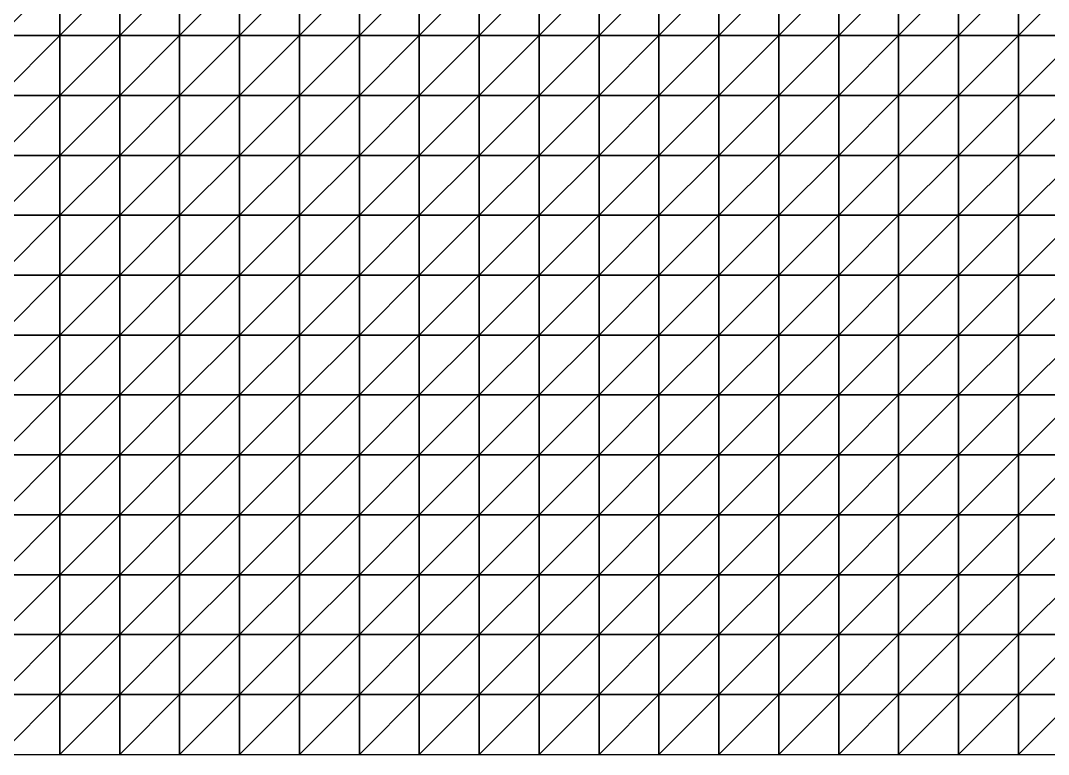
# Model space of a CAD drawing. Extents: x 504700 to 505400, y 9011750 to 9012250.
# Drawn here: x 504873.5 to 505045, y 9011750 to 9011872.5 of the extents above; entities that cross this region are included whole.
import ezdxf

# ---------------------------------------------------------------- set-up
doc = ezdxf.new("R2010")
doc.units = 0

msp = doc.modelspace()

# ---------------------------------------------------------------- linework, layer by layer
at = {"layer": 'PIT_FASE2'}
for points in [[(504870, 9011870, 312.04), (504880, 9011870, 304.01), (504880, 9011880, 298.09)], [(504870, 9011870, 312.04), (504880, 9011880, 298.09), (504870, 9011880, 306.33)], [(504880, 9011870, 304.01), (504890, 9011870, 296.15), (504890, 9011880, 290)], [(504880, 9011870, 304.01), (504890, 9011880, 290), (504880, 9011880, 298.09)], [(504890, 9011870, 296.15), (504900, 9011870, 288.49), (504900, 9011880, 282.09)], [(504890, 9011870, 296.15), (504900, 9011880, 282.09), (504890, 9011880, 290)], [(504900, 9011870, 288.49), (504910, 9011870, 281.05), (504910, 9011880, 274.39)], [(504900, 9011870, 288.49), (504910, 9011880, 274.39), (504900, 9011880, 282.09)], [(504910, 9011870, 281.05), (504920, 9011870, 273.85), (504920, 9011880, 266.92)], [(504910, 9011870, 281.05), (504920, 9011880, 266.92), (504910, 9011880, 274.39)], [(504920, 9011870, 273.85), (504930, 9011870, 266.92), (504930, 9011880, 259.71)], [(504920, 9011870, 273.85), (504930, 9011880, 259.71), (504920, 9011880, 266.92)], [(504930, 9011870, 266.92), (504940, 9011870, 260.29), (504940, 9011880, 252.79)], [(504930, 9011870, 266.92), (504940, 9011880, 252.79), (504930, 9011880, 259.71)], [(504940, 9011870, 260.29), (504950, 9011870, 254.01), (504950, 9011880, 246.21)], [(504940, 9011870, 260.29), (504950, 9011880, 246.21), (504940, 9011880, 252.79)], [(504950, 9011870, 254.01), (504960, 9011870, 248.11), (504960, 9011880, 240)], [(504950, 9011870, 254.01), (504960, 9011880, 240), (504950, 9011880, 246.21)], [(504960, 9011870, 248.11), (504970, 9011870, 242.64), (504970, 9011880, 234.22)], [(504960, 9011870, 248.11), (504970, 9011880, 234.22), (504960, 9011880, 240)], [(504970, 9011870, 242.64), (504980, 9011870, 237.65), (504980, 9011880, 228.92)], [(504970, 9011870, 242.64), (504980, 9011880, 228.92), (504970, 9011880, 234.22)], [(504980, 9011870, 237.65), (504990, 9011870, 233.18), (504990, 9011880, 224.16)], [(504980, 9011870, 237.65), (504990, 9011880, 224.16), (504980, 9011880, 228.92)], [(504990, 9011870, 233.18), (505000, 9011870, 229.28), (505000, 9011880, 220)], [(504990, 9011870, 233.18), (505000, 9011880, 220), (504990, 9011880, 224.16)], [(505000, 9011870, 229.28), (505010, 9011870, 226.01), (505010, 9011880, 216.49)], [(505000, 9011870, 229.28), (505010, 9011880, 216.49), (505000, 9011880, 220)], [(505010, 9011870, 226.01), (505020, 9011870, 223.42), (505020, 9011880, 213.69)], [(505010, 9011870, 226.01), (505020, 9011880, 213.69), (505010, 9011880, 216.49)], [(505020, 9011870, 223.42), (505030, 9011870, 221.53), (505030, 9011880, 211.66)], [(505020, 9011870, 223.42), (505030, 9011880, 211.66), (505020, 9011880, 213.69)], [(505030, 9011870, 221.53), (505040, 9011870, 220.38), (505040, 9011880, 210.42)], [(505030, 9011870, 221.53), (505040, 9011880, 210.42), (505030, 9011880, 211.66)], [(505040, 9011870, 220.38), (505050, 9011870, 220), (505050, 9011880, 210)], [(505040, 9011870, 220.38), (505050, 9011880, 210), (505040, 9011880, 210.42)], [(504870, 9011860, 318.04), (504880, 9011860, 310.23), (504880, 9011870, 304.01)], [(504870, 9011860, 318.04), (504880, 9011870, 304.01), (504870, 9011870, 312.04)], [(504880, 9011860, 310.23), (504890, 9011860, 302.6), (504890, 9011870, 296.15)], [(504880, 9011860, 310.23), (504890, 9011870, 296.15), (504880, 9011870, 304.01)], [(504890, 9011860, 302.6), (504900, 9011860, 295.18), (504900, 9011870, 288.49)], [(504890, 9011860, 302.6), (504900, 9011870, 288.49), (504890, 9011870, 296.15)], [(504900, 9011860, 295.18), (504910, 9011860, 287.99), (504910, 9011870, 281.05)], [(504900, 9011860, 295.18), (504910, 9011870, 281.05), (504900, 9011870, 288.49)], [(504910, 9011860, 287.99), (504920, 9011860, 281.05), (504920, 9011870, 273.85)], [(504910, 9011860, 287.99), (504920, 9011870, 273.85), (504910, 9011870, 281.05)], [(504920, 9011860, 281.05), (504930, 9011860, 274.39), (504930, 9011870, 266.92)], [(504920, 9011860, 281.05), (504930, 9011870, 266.92), (504920, 9011870, 273.85)], [(504930, 9011860, 274.39), (504940, 9011860, 268.05), (504940, 9011870, 260.29)], [(504930, 9011860, 274.39), (504940, 9011870, 260.29), (504930, 9011870, 266.92)], [(504940, 9011860, 268.05), (504950, 9011860, 262.05), (504950, 9011870, 254.01)], [(504940, 9011860, 268.05), (504950, 9011870, 254.01), (504940, 9011870, 260.29)], [(504950, 9011860, 262.05), (504960, 9011860, 256.43), (504960, 9011870, 248.11)], [(504950, 9011860, 262.05), (504960, 9011870, 248.11), (504950, 9011870, 254.01)], [(504960, 9011860, 256.43), (504970, 9011860, 251.25), (504970, 9011870, 242.64)], [(504960, 9011860, 256.43), (504970, 9011870, 242.64), (504960, 9011870, 248.11)], [(504970, 9011860, 251.25), (504980, 9011860, 246.53), (504980, 9011870, 237.65)], [(504970, 9011860, 251.25), (504980, 9011870, 237.65), (504970, 9011870, 242.64)], [(504980, 9011860, 246.53), (504990, 9011860, 242.31), (504990, 9011870, 233.18)], [(504980, 9011860, 246.53), (504990, 9011870, 233.18), (504980, 9011870, 237.65)], [(504990, 9011860, 242.31), (505000, 9011860, 238.66), (505000, 9011870, 229.28)], [(504990, 9011860, 242.31), (505000, 9011870, 229.28), (504990, 9011870, 233.18)], [(505000, 9011860, 238.66), (505010, 9011860, 235.6), (505010, 9011870, 226.01)], [(505000, 9011860, 238.66), (505010, 9011870, 226.01), (505000, 9011870, 229.28)], [(505010, 9011860, 235.6), (505020, 9011860, 233.18), (505020, 9011870, 223.42)], [(505010, 9011860, 235.6), (505020, 9011870, 223.42), (505010, 9011870, 226.01)], [(505020, 9011860, 233.18), (505030, 9011860, 231.42), (505030, 9011870, 221.53)], [(505020, 9011860, 233.18), (505030, 9011870, 221.53), (505020, 9011870, 223.42)], [(505030, 9011860, 231.42), (505040, 9011860, 230.36), (505040, 9011870, 220.38)], [(505030, 9011860, 231.42), (505040, 9011870, 220.38), (505030, 9011870, 221.53)], [(505040, 9011860, 230.36), (505050, 9011860, 230), (505050, 9011870, 220)], [(505040, 9011860, 230.36), (505050, 9011870, 220), (505040, 9011870, 220.38)], [(504870, 9011850, 324.31), (504880, 9011850, 316.72), (504880, 9011860, 310.23)], [(504870, 9011850, 324.31), (504880, 9011860, 310.23), (504870, 9011860, 318.04)], [(504880, 9011850, 316.72), (504890, 9011850, 309.32), (504890, 9011860, 302.6)], [(504880, 9011850, 316.72), (504890, 9011860, 302.6), (504880, 9011860, 310.23)], [(504890, 9011850, 309.32), (504900, 9011850, 302.13), (504900, 9011860, 295.18)], [(504890, 9011850, 309.32), (504900, 9011860, 295.18), (504890, 9011860, 302.6)], [(504900, 9011850, 302.13), (504910, 9011850, 295.18), (504910, 9011860, 287.99)], [(504900, 9011850, 302.13), (504910, 9011860, 287.99), (504900, 9011860, 295.18)], [(504910, 9011850, 295.18), (504920, 9011850, 288.49), (504920, 9011860, 281.05)], [(504910, 9011850, 295.18), (504920, 9011860, 281.05), (504910, 9011860, 287.99)], [(504920, 9011850, 288.49), (504930, 9011850, 282.09), (504930, 9011860, 274.39)], [(504920, 9011850, 288.49), (504930, 9011860, 274.39), (504920, 9011860, 281.05)], [(504930, 9011850, 282.09), (504940, 9011850, 276.01), (504940, 9011860, 268.05)], [(504930, 9011850, 282.09), (504940, 9011860, 268.05), (504930, 9011860, 274.39)], [(504940, 9011850, 276.01), (504950, 9011850, 270.28), (504950, 9011860, 262.05)], [(504940, 9011850, 276.01), (504950, 9011860, 262.05), (504940, 9011860, 268.05)], [(504950, 9011850, 270.28), (504960, 9011850, 264.93), (504960, 9011860, 256.43)], [(504950, 9011850, 270.28), (504960, 9011860, 256.43), (504950, 9011860, 262.05)], [(504960, 9011850, 264.93), (504970, 9011850, 260), (504970, 9011860, 251.25)], [(504960, 9011850, 264.93), (504970, 9011860, 251.25), (504960, 9011860, 256.43)], [(504970, 9011850, 260), (504980, 9011850, 255.53), (504980, 9011860, 246.53)], [(504970, 9011850, 260), (504980, 9011860, 246.53), (504970, 9011860, 251.25)], [(504980, 9011850, 255.53), (504990, 9011850, 251.56), (504990, 9011860, 242.31)], [(504980, 9011850, 255.53), (504990, 9011860, 242.31), (504980, 9011860, 246.53)], [(504990, 9011850, 251.56), (505000, 9011850, 248.11), (505000, 9011860, 238.66)], [(504990, 9011850, 251.56), (505000, 9011860, 238.66), (504990, 9011860, 242.31)], [(505000, 9011850, 248.11), (505010, 9011850, 245.24), (505010, 9011860, 235.6)], [(505000, 9011850, 248.11), (505010, 9011860, 235.6), (505000, 9011860, 238.66)], [(505010, 9011850, 245.24), (505020, 9011850, 242.97), (505020, 9011860, 233.18)], [(505010, 9011850, 245.24), (505020, 9011860, 233.18), (505010, 9011860, 235.6)], [(505020, 9011850, 242.97), (505030, 9011850, 241.33), (505030, 9011860, 231.42)], [(505020, 9011850, 242.97), (505030, 9011860, 231.42), (505020, 9011860, 233.18)], [(505030, 9011850, 241.33), (505040, 9011850, 240.33), (505040, 9011860, 230.36)], [(505030, 9011850, 241.33), (505040, 9011860, 230.36), (505030, 9011860, 231.42)], [(505040, 9011850, 240.33), (505050, 9011850, 240), (505050, 9011860, 230)], [(505040, 9011850, 240.33), (505050, 9011860, 230), (505040, 9011860, 230.36)], [(504870, 9011840, 326.13), (504880, 9011840, 323.45), (504880, 9011850, 316.72)], [(504870, 9011840, 326.13), (504880, 9011850, 316.72), (504870, 9011850, 324.31)], [(504880, 9011840, 323.45), (504890, 9011840, 316.27), (504890, 9011850, 309.32)], [(504880, 9011840, 323.45), (504890, 9011850, 309.32), (504880, 9011850, 316.72)], [(504890, 9011840, 316.27), (504900, 9011840, 309.32), (504900, 9011850, 302.13)], [(504890, 9011840, 316.27), (504900, 9011850, 302.13), (504890, 9011850, 309.32)], [(504900, 9011840, 309.32), (504910, 9011840, 302.6), (504910, 9011850, 295.18)], [(504900, 9011840, 309.32), (504910, 9011850, 295.18), (504900, 9011850, 302.13)], [(504910, 9011840, 302.6), (504920, 9011840, 296.15), (504920, 9011850, 288.49)], [(504910, 9011840, 302.6), (504920, 9011850, 288.49), (504910, 9011850, 295.18)], [(504920, 9011840, 296.15), (504930, 9011840, 290), (504930, 9011850, 282.09)], [(504920, 9011840, 296.15), (504930, 9011850, 282.09), (504920, 9011850, 288.49)], [(504930, 9011840, 290), (504940, 9011840, 284.17), (504940, 9011850, 276.01)], [(504930, 9011840, 290), (504940, 9011850, 276.01), (504930, 9011850, 282.09)], [(504940, 9011840, 284.17), (504950, 9011840, 278.68), (504950, 9011850, 270.28)], [(504940, 9011840, 284.17), (504950, 9011850, 270.28), (504940, 9011850, 276.01)], [(504950, 9011840, 278.68), (504960, 9011840, 273.58), (504960, 9011850, 264.93)], [(504950, 9011840, 278.68), (504960, 9011850, 264.93), (504950, 9011850, 270.28)], [(504960, 9011840, 273.58), (504970, 9011840, 268.88), (504970, 9011850, 260)], [(504960, 9011840, 273.58), (504970, 9011850, 260), (504960, 9011850, 264.93)], [(504970, 9011840, 268.88), (504980, 9011840, 264.64), (504980, 9011850, 255.53)], [(504970, 9011840, 268.88), (504980, 9011850, 255.53), (504970, 9011850, 260)], [(504980, 9011840, 264.64), (504990, 9011840, 260.88), (504990, 9011850, 251.56)], [(504980, 9011840, 264.64), (504990, 9011850, 251.56), (504980, 9011850, 255.53)], [(504990, 9011840, 260.88), (505000, 9011840, 257.63), (505000, 9011850, 248.11)], [(504990, 9011840, 260.88), (505000, 9011850, 248.11), (504990, 9011850, 251.56)], [(505000, 9011840, 257.63), (505010, 9011840, 254.92), (505010, 9011850, 245.24)], [(505000, 9011840, 257.63), (505010, 9011850, 245.24), (505000, 9011850, 248.11)], [(505010, 9011840, 254.92), (505020, 9011840, 252.79), (505020, 9011850, 242.97)], [(505010, 9011840, 254.92), (505020, 9011850, 242.97), (505010, 9011850, 245.24)], [(505020, 9011840, 252.79), (505030, 9011840, 251.25), (505030, 9011850, 241.33)], [(505020, 9011840, 252.79), (505030, 9011850, 241.33), (505020, 9011850, 242.97)], [(505030, 9011840, 251.25), (505040, 9011840, 250.31), (505040, 9011850, 240.33)], [(505030, 9011840, 251.25), (505040, 9011850, 240.33), (505030, 9011850, 241.33)], [(505040, 9011840, 250.31), (505050, 9011840, 250), (505050, 9011850, 240)], [(505040, 9011840, 250.31), (505050, 9011850, 240), (505040, 9011850, 240.33)], [(504870, 9011830, 326.49), (504880, 9011830, 326.52), (504880, 9011840, 323.45)], [(504870, 9011830, 326.49), (504880, 9011840, 323.45), (504870, 9011840, 326.13)], [(504880, 9011830, 326.52), (504890, 9011830, 323.45), (504890, 9011840, 316.27)], [(504880, 9011830, 326.52), (504890, 9011840, 316.27), (504880, 9011840, 323.45)], [(504890, 9011830, 323.45), (504900, 9011830, 316.72), (504900, 9011840, 309.32)], [(504890, 9011830, 323.45), (504900, 9011840, 309.32), (504890, 9011840, 316.27)], [(504900, 9011830, 316.72), (504910, 9011830, 310.23), (504910, 9011840, 302.6)], [(504900, 9011830, 316.72), (504910, 9011840, 302.6), (504900, 9011840, 309.32)], [(504910, 9011830, 310.23), (504920, 9011830, 304.01), (504920, 9011840, 296.15)], [(504910, 9011830, 310.23), (504920, 9011840, 296.15), (504910, 9011840, 302.6)], [(504920, 9011830, 304.01), (504930, 9011830, 298.09), (504930, 9011840, 290)], [(504920, 9011830, 304.01), (504930, 9011840, 290), (504920, 9011840, 296.15)], [(504930, 9011830, 298.09), (504940, 9011830, 292.49), (504940, 9011840, 284.17)], [(504930, 9011830, 298.09), (504940, 9011840, 284.17), (504930, 9011840, 290)], [(504940, 9011830, 292.49), (504950, 9011830, 287.23), (504950, 9011840, 278.68)], [(504940, 9011830, 292.49), (504950, 9011840, 278.68), (504940, 9011840, 284.17)], [(504950, 9011830, 287.23), (504960, 9011830, 282.35), (504960, 9011840, 273.58)], [(504950, 9011830, 287.23), (504960, 9011840, 273.58), (504950, 9011840, 278.68)], [(504960, 9011830, 282.35), (504970, 9011830, 277.88), (504970, 9011840, 268.88)], [(504960, 9011830, 282.35), (504970, 9011840, 268.88), (504960, 9011840, 273.58)], [(504970, 9011830, 277.88), (504980, 9011830, 273.85), (504980, 9011840, 264.64)], [(504970, 9011830, 277.88), (504980, 9011840, 264.64), (504970, 9011840, 268.88)], [(504980, 9011830, 273.85), (504990, 9011830, 270.28), (504990, 9011840, 260.88)], [(504980, 9011830, 273.85), (504990, 9011840, 260.88), (504980, 9011840, 264.64)], [(504990, 9011830, 270.28), (505000, 9011830, 267.2), (505000, 9011840, 257.63)], [(504990, 9011830, 270.28), (505000, 9011840, 257.63), (504990, 9011840, 260.88)], [(505000, 9011830, 267.2), (505010, 9011830, 264.64), (505010, 9011840, 254.92)], [(505000, 9011830, 267.2), (505010, 9011840, 254.92), (505000, 9011840, 257.63)], [(505010, 9011830, 264.64), (505020, 9011830, 262.63), (505020, 9011840, 252.79)], [(505010, 9011830, 264.64), (505020, 9011840, 252.79), (505010, 9011840, 254.92)], [(505020, 9011830, 262.63), (505030, 9011830, 261.17), (505030, 9011840, 251.25)], [(505020, 9011830, 262.63), (505030, 9011840, 251.25), (505020, 9011840, 252.79)], [(505030, 9011830, 261.17), (505040, 9011830, 260.29), (505040, 9011840, 250.31)], [(505030, 9011830, 261.17), (505040, 9011840, 250.31), (505030, 9011840, 251.25)], [(505040, 9011830, 260.29), (505050, 9011830, 260), (505050, 9011840, 250)], [(505040, 9011830, 260.29), (505050, 9011840, 250), (505040, 9011840, 250.31)], [(504870, 9011820, 326.85), (504880, 9011820, 326.87), (504880, 9011830, 326.52)], [(504870, 9011820, 326.85), (504880, 9011830, 326.52), (504870, 9011830, 326.49)], [(504880, 9011820, 326.87), (504890, 9011820, 326.92), (504890, 9011830, 323.45)], [(504880, 9011820, 326.87), (504890, 9011830, 323.45), (504880, 9011830, 326.52)], [(504890, 9011820, 326.92), (504900, 9011820, 324.31), (504900, 9011830, 316.72)], [(504890, 9011820, 326.92), (504900, 9011830, 316.72), (504890, 9011830, 323.45)], [(504900, 9011820, 324.31), (504910, 9011820, 318.04), (504910, 9011830, 310.23)], [(504900, 9011820, 324.31), (504910, 9011830, 310.23), (504900, 9011830, 316.72)], [(504910, 9011820, 318.04), (504920, 9011820, 312.04), (504920, 9011830, 304.01)], [(504910, 9011820, 318.04), (504920, 9011830, 304.01), (504910, 9011830, 310.23)], [(504920, 9011820, 312.04), (504930, 9011820, 306.33), (504930, 9011830, 298.09)], [(504920, 9011820, 312.04), (504930, 9011830, 298.09), (504920, 9011830, 304.01)], [(504930, 9011820, 306.33), (504940, 9011820, 300.95), (504940, 9011830, 292.49)], [(504930, 9011820, 306.33), (504940, 9011830, 292.49), (504930, 9011830, 298.09)], [(504940, 9011820, 300.95), (504950, 9011820, 295.91), (504950, 9011830, 287.23)], [(504940, 9011820, 300.95), (504950, 9011830, 287.23), (504940, 9011830, 292.49)], [(504950, 9011820, 295.91), (504960, 9011820, 291.25), (504960, 9011830, 282.35)], [(504950, 9011820, 295.91), (504960, 9011830, 282.35), (504950, 9011830, 287.23)], [(504960, 9011820, 291.25), (504970, 9011820, 286.98), (504970, 9011830, 277.88)], [(504960, 9011820, 291.25), (504970, 9011830, 277.88), (504960, 9011830, 282.35)], [(504970, 9011820, 286.98), (504980, 9011820, 283.13), (504980, 9011830, 273.85)], [(504970, 9011820, 286.98), (504980, 9011830, 273.85), (504970, 9011830, 277.88)], [(504980, 9011820, 283.13), (504990, 9011820, 279.74), (504990, 9011830, 270.28)], [(504980, 9011820, 283.13), (504990, 9011830, 270.28), (504980, 9011830, 273.85)], [(504990, 9011820, 279.74), (505000, 9011820, 276.81), (505000, 9011830, 267.2)], [(504990, 9011820, 279.74), (505000, 9011830, 267.2), (504990, 9011830, 270.28)], [(505000, 9011820, 276.81), (505010, 9011820, 274.39), (505010, 9011830, 264.64)], [(505000, 9011820, 276.81), (505010, 9011830, 264.64), (505000, 9011830, 267.2)], [(505010, 9011820, 274.39), (505020, 9011820, 272.48), (505020, 9011830, 262.63)], [(505010, 9011820, 274.39), (505020, 9011830, 262.63), (505010, 9011830, 264.64)], [(505020, 9011820, 272.48), (505030, 9011820, 271.11), (505030, 9011830, 261.17)], [(505020, 9011820, 272.48), (505030, 9011830, 261.17), (505020, 9011830, 262.63)], [(505030, 9011820, 271.11), (505040, 9011820, 270.28), (505040, 9011830, 260.29)], [(505030, 9011820, 271.11), (505040, 9011830, 260.29), (505030, 9011830, 261.17)], [(505040, 9011820, 270.28), (505050, 9011820, 270), (505050, 9011830, 260)], [(505040, 9011820, 270.28), (505050, 9011830, 260), (505040, 9011830, 260.29)], [(504870, 9011810, 327.22), (504880, 9011810, 327.23), (504880, 9011820, 326.87)], [(504870, 9011810, 327.22), (504880, 9011820, 326.87), (504870, 9011820, 326.85)], [(504880, 9011810, 327.23), (504890, 9011810, 327.27), (504890, 9011820, 326.92)], [(504880, 9011810, 327.23), (504890, 9011820, 326.92), (504880, 9011820, 326.87)], [(504890, 9011810, 327.27), (504900, 9011810, 327.36), (504900, 9011820, 324.31)], [(504890, 9011810, 327.27), (504900, 9011820, 324.31), (504890, 9011820, 326.92)], [(504900, 9011810, 327.36), (504910, 9011810, 326.01), (504910, 9011820, 318.04)], [(504900, 9011810, 327.36), (504910, 9011820, 318.04), (504900, 9011820, 324.31)], [(504910, 9011810, 326.01), (504920, 9011810, 320.22), (504920, 9011820, 312.04)], [(504910, 9011810, 326.01), (504920, 9011820, 312.04), (504910, 9011820, 318.04)], [(504920, 9011810, 320.22), (504930, 9011810, 314.72), (504930, 9011820, 306.33)], [(504920, 9011810, 320.22), (504930, 9011820, 306.33), (504920, 9011820, 312.04)], [(504930, 9011810, 314.72), (504940, 9011810, 309.55), (504940, 9011820, 300.95)], [(504930, 9011810, 314.72), (504940, 9011820, 300.95), (504930, 9011820, 306.33)], [(504940, 9011810, 309.55), (504950, 9011810, 304.71), (504950, 9011820, 295.91)], [(504940, 9011810, 309.55), (504950, 9011820, 295.91), (504940, 9011820, 300.95)], [(504950, 9011810, 304.71), (504960, 9011810, 300.24), (504960, 9011820, 291.25)], [(504950, 9011810, 304.71), (504960, 9011820, 291.25), (504950, 9011820, 295.91)], [(504960, 9011810, 300.24), (504970, 9011810, 296.15), (504970, 9011820, 286.98)], [(504960, 9011810, 300.24), (504970, 9011820, 286.98), (504960, 9011820, 291.25)], [(504970, 9011810, 296.15), (504980, 9011810, 292.49), (504980, 9011820, 283.13)], [(504970, 9011810, 296.15), (504980, 9011820, 283.13), (504970, 9011820, 286.98)], [(504980, 9011810, 292.49), (504990, 9011810, 289.25), (504990, 9011820, 279.74)], [(504980, 9011810, 292.49), (504990, 9011820, 279.74), (504980, 9011820, 283.13)], [(504990, 9011810, 289.25), (505000, 9011810, 286.47), (505000, 9011820, 276.81)], [(504990, 9011810, 289.25), (505000, 9011820, 276.81), (504990, 9011820, 279.74)], [(505000, 9011810, 286.47), (505010, 9011810, 284.17), (505010, 9011820, 274.39)], [(505000, 9011810, 286.47), (505010, 9011820, 274.39), (505000, 9011820, 276.81)], [(505010, 9011810, 284.17), (505020, 9011810, 282.35), (505020, 9011820, 272.48)], [(505010, 9011810, 284.17), (505020, 9011820, 272.48), (505010, 9011820, 274.39)], [(505020, 9011810, 282.35), (505030, 9011810, 281.05), (505030, 9011820, 271.11)], [(505020, 9011810, 282.35), (505030, 9011820, 271.11), (505020, 9011820, 272.48)], [(505030, 9011810, 281.05), (505040, 9011810, 280.26), (505040, 9011820, 270.28)], [(505030, 9011810, 281.05), (505040, 9011820, 270.28), (505030, 9011820, 271.11)], [(505040, 9011810, 280.26), (505050, 9011810, 280), (505050, 9011820, 270)], [(505040, 9011810, 280.26), (505050, 9011820, 270), (505040, 9011820, 270.28)], [(504870, 9011800, 327.6), (504880, 9011800, 327.59), (504880, 9011810, 327.23)], [(504870, 9011800, 327.6), (504880, 9011810, 327.23), (504870, 9011810, 327.22)], [(504880, 9011800, 327.59), (504890, 9011800, 327.62), (504890, 9011810, 327.27)], [(504880, 9011800, 327.59), (504890, 9011810, 327.27), (504880, 9011810, 327.23)], [(504890, 9011800, 327.62), (504900, 9011800, 327.71), (504900, 9011810, 327.36)], [(504890, 9011800, 327.62), (504900, 9011810, 327.36), (504890, 9011810, 327.27)], [(504900, 9011800, 327.71), (504910, 9011800, 327.85), (504910, 9011810, 326.01)], [(504900, 9011800, 327.71), (504910, 9011810, 326.01), (504900, 9011810, 327.36)], [(504910, 9011800, 327.85), (504920, 9011800, 328.11), (504920, 9011810, 320.22)], [(504910, 9011800, 327.85), (504920, 9011810, 320.22), (504910, 9011810, 326.01)], [(504920, 9011800, 328.11), (504930, 9011800, 323.24), (504930, 9011810, 314.72)], [(504920, 9011800, 328.11), (504930, 9011810, 314.72), (504920, 9011810, 320.22)], [(504930, 9011800, 323.24), (504940, 9011800, 318.25), (504940, 9011810, 309.55)], [(504930, 9011800, 323.24), (504940, 9011810, 309.55), (504930, 9011810, 314.72)], [(504940, 9011800, 318.25), (504950, 9011800, 313.61), (504950, 9011810, 304.71)], [(504940, 9011800, 318.25), (504950, 9011810, 304.71), (504940, 9011810, 309.55)], [(504950, 9011800, 313.61), (504960, 9011800, 309.32), (504960, 9011810, 300.24)], [(504950, 9011800, 313.61), (504960, 9011810, 300.24), (504950, 9011810, 304.71)], [(504960, 9011800, 309.32), (504970, 9011800, 305.41), (504970, 9011810, 296.15)], [(504960, 9011800, 309.32), (504970, 9011810, 296.15), (504960, 9011810, 300.24)], [(504970, 9011800, 305.41), (504980, 9011800, 301.9), (504980, 9011810, 292.49)], [(504970, 9011800, 305.41), (504980, 9011810, 292.49), (504970, 9011810, 296.15)], [(504980, 9011800, 301.9), (504990, 9011800, 298.81), (504990, 9011810, 289.25)], [(504980, 9011800, 301.9), (504990, 9011810, 289.25), (504980, 9011810, 292.49)], [(504990, 9011800, 298.81), (505000, 9011800, 296.15), (505000, 9011810, 286.47)], [(504990, 9011800, 298.81), (505000, 9011810, 286.47), (504990, 9011810, 289.25)], [(505000, 9011800, 296.15), (505010, 9011800, 293.96), (505010, 9011810, 284.17)], [(505000, 9011800, 296.15), (505010, 9011810, 284.17), (505000, 9011810, 286.47)], [(505010, 9011800, 293.96), (505020, 9011800, 292.24), (505020, 9011810, 282.35)], [(505010, 9011800, 293.96), (505020, 9011810, 282.35), (505010, 9011810, 284.17)], [(505020, 9011800, 292.24), (505030, 9011800, 291), (505030, 9011810, 281.05)], [(505020, 9011800, 292.24), (505030, 9011810, 281.05), (505020, 9011810, 282.35)], [(505030, 9011800, 291), (505040, 9011800, 290.25), (505040, 9011810, 280.26)], [(505030, 9011800, 291), (505040, 9011810, 280.26), (505030, 9011810, 281.05)], [(505040, 9011800, 290.25), (505050, 9011800, 290), (505050, 9011810, 280)], [(505040, 9011800, 290.25), (505050, 9011810, 280), (505040, 9011810, 280.26)], [(504870, 9011790, 327.98), (504880, 9011790, 327.96), (504880, 9011800, 327.59)], [(504870, 9011790, 327.98), (504880, 9011800, 327.59), (504870, 9011800, 327.6)], [(504880, 9011790, 327.96), (504890, 9011790, 327.97), (504890, 9011800, 327.62)], [(504880, 9011790, 327.96), (504890, 9011800, 327.62), (504880, 9011800, 327.59)], [(504890, 9011790, 327.97), (504900, 9011790, 328.05), (504900, 9011800, 327.71)], [(504890, 9011790, 327.97), (504900, 9011800, 327.71), (504890, 9011800, 327.62)], [(504900, 9011790, 328.05), (504910, 9011790, 328.18), (504910, 9011800, 327.85)], [(504900, 9011790, 328.05), (504910, 9011800, 327.85), (504900, 9011800, 327.71)], [(504910, 9011790, 328.18), (504920, 9011790, 328.43), (504920, 9011800, 328.11)], [(504910, 9011790, 328.18), (504920, 9011800, 328.11), (504910, 9011800, 327.85)], [(504920, 9011790, 328.43), (504930, 9011790, 328.76), (504930, 9011800, 323.24)], [(504920, 9011790, 328.43), (504930, 9011800, 323.24), (504920, 9011800, 328.11)], [(504930, 9011790, 328.76), (504940, 9011790, 327.06), (504940, 9011800, 318.25)], [(504930, 9011790, 328.76), (504940, 9011800, 318.25), (504930, 9011800, 323.24)], [(504940, 9011790, 327.06), (504950, 9011790, 322.59), (504950, 9011800, 313.61)], [(504940, 9011790, 327.06), (504950, 9011800, 313.61), (504940, 9011800, 318.25)], [(504950, 9011790, 322.59), (504960, 9011790, 318.47), (504960, 9011800, 309.32)], [(504950, 9011790, 322.59), (504960, 9011800, 309.32), (504950, 9011800, 313.61)], [(504960, 9011790, 318.47), (504970, 9011790, 314.72), (504970, 9011800, 305.41)], [(504960, 9011790, 318.47), (504970, 9011800, 305.41), (504960, 9011800, 309.32)], [(504970, 9011790, 314.72), (504980, 9011790, 311.36), (504980, 9011800, 301.9)], [(504970, 9011790, 314.72), (504980, 9011800, 301.9), (504970, 9011800, 305.41)], [(504980, 9011790, 311.36), (504990, 9011790, 308.4), (504990, 9011800, 298.81)], [(504980, 9011790, 311.36), (504990, 9011800, 298.81), (504980, 9011800, 301.9)], [(504990, 9011790, 308.4), (505000, 9011790, 305.87), (505000, 9011800, 296.15)], [(504990, 9011790, 308.4), (505000, 9011800, 296.15), (504990, 9011800, 298.81)], [(505000, 9011790, 305.87), (505010, 9011790, 303.78), (505010, 9011800, 293.96)], [(505000, 9011790, 305.87), (505010, 9011800, 293.96), (505000, 9011800, 296.15)], [(505010, 9011790, 303.78), (505020, 9011790, 302.13), (505020, 9011800, 292.24)], [(505010, 9011790, 303.78), (505020, 9011800, 292.24), (505010, 9011800, 293.96)], [(505020, 9011790, 302.13), (505030, 9011790, 300.95), (505030, 9011800, 291)], [(505020, 9011790, 302.13), (505030, 9011800, 291), (505020, 9011800, 292.24)], [(505030, 9011790, 300.95), (505040, 9011790, 300.24), (505040, 9011800, 290.25)], [(505030, 9011790, 300.95), (505040, 9011800, 290.25), (505030, 9011800, 291)], [(505040, 9011790, 300.24), (505050, 9011790, 300), (505050, 9011800, 290)], [(505040, 9011790, 300.24), (505050, 9011800, 290), (505040, 9011800, 290.25)], [(504870, 9011780, 328.36), (504880, 9011780, 328.34), (504880, 9011790, 327.96)], [(504870, 9011780, 328.36), (504880, 9011790, 327.96), (504870, 9011790, 327.98)], [(504880, 9011780, 328.34), (504890, 9011780, 328.34), (504890, 9011790, 327.97)], [(504880, 9011780, 328.34), (504890, 9011790, 327.97), (504880, 9011790, 327.96)], [(504890, 9011780, 328.34), (504900, 9011780, 328.39), (504900, 9011790, 328.05)], [(504890, 9011780, 328.34), (504900, 9011790, 328.05), (504890, 9011790, 327.97)], [(504900, 9011780, 328.39), (504910, 9011780, 328.52), (504910, 9011790, 328.18)], [(504900, 9011780, 328.39), (504910, 9011790, 328.18), (504900, 9011790, 328.05)], [(504910, 9011780, 328.52), (504920, 9011780, 328.74), (504920, 9011790, 328.43)], [(504910, 9011780, 328.52), (504920, 9011790, 328.43), (504910, 9011790, 328.18)], [(504920, 9011780, 328.74), (504930, 9011780, 329.06), (504930, 9011790, 328.76)], [(504920, 9011780, 328.74), (504930, 9011790, 328.76), (504920, 9011790, 328.43)], [(504930, 9011780, 329.06), (504940, 9011780, 329.5), (504940, 9011790, 327.06)], [(504930, 9011780, 329.06), (504940, 9011790, 327.06), (504930, 9011790, 328.76)], [(504940, 9011780, 329.5), (504950, 9011780, 330.03), (504950, 9011790, 322.59)], [(504940, 9011780, 329.5), (504950, 9011790, 322.59), (504940, 9011790, 327.06)], [(504950, 9011780, 330.03), (504960, 9011780, 327.7), (504960, 9011790, 318.47)], [(504950, 9011780, 330.03), (504960, 9011790, 318.47), (504950, 9011790, 322.59)], [(504960, 9011780, 327.7), (504970, 9011780, 324.09), (504970, 9011790, 314.72)], [(504960, 9011780, 327.7), (504970, 9011790, 314.72), (504960, 9011790, 318.47)], [(504970, 9011780, 324.09), (504980, 9011780, 320.87), (504980, 9011790, 311.36)], [(504970, 9011780, 324.09), (504980, 9011790, 311.36), (504970, 9011790, 314.72)], [(504980, 9011780, 320.87), (504990, 9011780, 318.04), (504990, 9011790, 308.4)], [(504980, 9011780, 320.87), (504990, 9011790, 308.4), (504980, 9011790, 311.36)], [(504990, 9011780, 318.04), (505000, 9011780, 315.61), (505000, 9011790, 305.87)], [(504990, 9011780, 318.04), (505000, 9011790, 305.87), (504990, 9011790, 308.4)], [(505000, 9011780, 315.61), (505010, 9011780, 313.61), (505010, 9011790, 303.78)], [(505000, 9011780, 315.61), (505010, 9011790, 303.78), (505000, 9011790, 305.87)], [(505010, 9011780, 313.61), (505020, 9011780, 312.04), (505020, 9011790, 302.13)], [(505010, 9011780, 313.61), (505020, 9011790, 302.13), (505010, 9011790, 303.78)], [(505020, 9011780, 312.04), (505030, 9011780, 310.91), (505030, 9011790, 300.95)], [(505020, 9011780, 312.04), (505030, 9011790, 300.95), (505020, 9011790, 302.13)], [(505030, 9011780, 310.91), (505040, 9011780, 310.23), (505040, 9011790, 300.24)], [(505030, 9011780, 310.91), (505040, 9011790, 300.24), (505030, 9011790, 300.95)], [(505040, 9011780, 310.23), (505050, 9011780, 310), (505050, 9011790, 300)], [(505040, 9011780, 310.23), (505050, 9011790, 300), (505040, 9011790, 300.24)], [(504870, 9011770, 328.76), (504880, 9011770, 328.71), (504880, 9011780, 328.34)], [(504870, 9011770, 328.76), (504880, 9011780, 328.34), (504870, 9011780, 328.36)], [(504880, 9011770, 328.71), (504890, 9011770, 328.7), (504890, 9011780, 328.34)], [(504880, 9011770, 328.71), (504890, 9011780, 328.34), (504880, 9011780, 328.34)], [(504890, 9011770, 328.7), (504900, 9011770, 328.75), (504900, 9011780, 328.39)], [(504890, 9011770, 328.7), (504900, 9011780, 328.39), (504890, 9011780, 328.34)], [(504900, 9011770, 328.75), (504910, 9011770, 328.85), (504910, 9011780, 328.52)], [(504900, 9011770, 328.75), (504910, 9011780, 328.52), (504900, 9011780, 328.39)], [(504910, 9011770, 328.85), (504920, 9011770, 329.06), (504920, 9011780, 328.74)], [(504910, 9011770, 328.85), (504920, 9011780, 328.74), (504910, 9011780, 328.52)], [(504920, 9011770, 329.06), (504930, 9011770, 329.36), (504930, 9011780, 329.06)], [(504920, 9011770, 329.06), (504930, 9011780, 329.06), (504920, 9011780, 328.74)], [(504930, 9011770, 329.36), (504940, 9011770, 329.78), (504940, 9011780, 329.5)], [(504930, 9011770, 329.36), (504940, 9011780, 329.5), (504930, 9011780, 329.06)], [(504940, 9011770, 329.78), (504950, 9011770, 330.3), (504950, 9011780, 330.03)], [(504940, 9011770, 329.78), (504950, 9011780, 330.03), (504940, 9011780, 329.5)], [(504950, 9011770, 330.3), (504960, 9011770, 330.93), (504960, 9011780, 327.7)], [(504950, 9011770, 330.3), (504960, 9011780, 327.7), (504950, 9011780, 330.03)], [(504960, 9011770, 330.93), (504970, 9011770, 331.64), (504970, 9011780, 324.09)], [(504960, 9011770, 330.93), (504970, 9011780, 324.09), (504960, 9011780, 327.7)], [(504970, 9011770, 331.64), (504980, 9011770, 330.42), (504980, 9011780, 320.87)], [(504970, 9011770, 331.64), (504980, 9011780, 320.87), (504970, 9011780, 324.09)], [(504980, 9011770, 330.42), (504990, 9011770, 327.7), (504990, 9011780, 318.04)], [(504980, 9011770, 330.42), (504990, 9011780, 318.04), (504980, 9011780, 320.87)], [(504990, 9011770, 327.7), (505000, 9011770, 325.37), (505000, 9011780, 315.61)], [(504990, 9011770, 327.7), (505000, 9011780, 315.61), (504990, 9011780, 318.04)], [(505000, 9011770, 325.37), (505010, 9011770, 323.45), (505010, 9011780, 313.61)], [(505000, 9011770, 325.37), (505010, 9011780, 313.61), (505000, 9011780, 315.61)], [(505010, 9011770, 323.45), (505020, 9011770, 321.95), (505020, 9011780, 312.04)], [(505010, 9011770, 323.45), (505020, 9011780, 312.04), (505010, 9011780, 313.61)], [(505020, 9011770, 321.95), (505030, 9011770, 320.87), (505030, 9011780, 310.91)], [(505020, 9011770, 321.95), (505030, 9011780, 310.91), (505020, 9011780, 312.04)], [(505030, 9011770, 320.87), (505040, 9011770, 320.22), (505040, 9011780, 310.23)], [(505030, 9011770, 320.87), (505040, 9011780, 310.23), (505030, 9011780, 310.91)], [(505040, 9011770, 320.22), (505050, 9011770, 320), (505050, 9011780, 310)], [(505040, 9011770, 320.22), (505050, 9011780, 310), (505040, 9011780, 310.23)], [(504870, 9011760, 329.15), (504880, 9011760, 329.1), (504880, 9011770, 328.71)], [(504870, 9011760, 329.15), (504880, 9011770, 328.71), (504870, 9011770, 328.76)], [(504880, 9011760, 329.1), (504890, 9011760, 329.07), (504890, 9011770, 328.7)], [(504880, 9011760, 329.1), (504890, 9011770, 328.7), (504880, 9011770, 328.71)], [(504890, 9011760, 329.07), (504900, 9011760, 329.1), (504900, 9011770, 328.75)], [(504890, 9011760, 329.07), (504900, 9011770, 328.75), (504890, 9011770, 328.7)], [(504900, 9011760, 329.1), (504910, 9011760, 329.19), (504910, 9011770, 328.85)], [(504900, 9011760, 329.1), (504910, 9011770, 328.85), (504900, 9011770, 328.75)], [(504910, 9011760, 329.19), (504920, 9011760, 329.39), (504920, 9011770, 329.06)], [(504910, 9011760, 329.19), (504920, 9011770, 329.06), (504910, 9011770, 328.85)], [(504920, 9011760, 329.39), (504930, 9011760, 329.67), (504930, 9011770, 329.36)], [(504920, 9011760, 329.39), (504930, 9011770, 329.36), (504920, 9011770, 329.06)], [(504930, 9011760, 329.67), (504940, 9011760, 330.07), (504940, 9011770, 329.78)], [(504930, 9011760, 329.67), (504940, 9011770, 329.78), (504930, 9011770, 329.36)], [(504940, 9011760, 330.07), (504950, 9011760, 330.57), (504950, 9011770, 330.3)], [(504940, 9011760, 330.07), (504950, 9011770, 330.3), (504940, 9011770, 329.78)], [(504950, 9011760, 330.57), (504960, 9011760, 331.19), (504960, 9011770, 330.93)], [(504950, 9011760, 330.57), (504960, 9011770, 330.93), (504950, 9011770, 330.3)], [(504960, 9011760, 331.19), (504970, 9011760, 331.88), (504970, 9011770, 331.64)], [(504960, 9011760, 331.19), (504970, 9011770, 331.64), (504960, 9011770, 330.93)], [(504970, 9011760, 331.88), (504980, 9011760, 332.65), (504980, 9011770, 330.42)], [(504970, 9011760, 331.88), (504980, 9011770, 330.42), (504970, 9011770, 331.64)], [(504980, 9011760, 332.65), (504990, 9011760, 333.47), (504990, 9011770, 327.7)], [(504980, 9011760, 332.65), (504990, 9011770, 327.7), (504980, 9011770, 330.42)], [(504990, 9011760, 333.47), (505000, 9011760, 334.32), (505000, 9011770, 325.37)], [(504990, 9011760, 333.47), (505000, 9011770, 325.37), (504990, 9011770, 327.7)], [(505000, 9011760, 334.32), (505010, 9011760, 333.31), (505010, 9011770, 323.45)], [(505000, 9011760, 334.32), (505010, 9011770, 323.45), (505000, 9011770, 325.37)], [(505010, 9011760, 333.31), (505020, 9011760, 331.87), (505020, 9011770, 321.95)], [(505010, 9011760, 333.31), (505020, 9011770, 321.95), (505010, 9011770, 323.45)], [(505020, 9011760, 331.87), (505030, 9011760, 330.83), (505030, 9011770, 320.87)], [(505020, 9011760, 331.87), (505030, 9011770, 320.87), (505020, 9011770, 321.95)], [(505030, 9011760, 330.83), (505040, 9011760, 330.21), (505040, 9011770, 320.22)], [(505030, 9011760, 330.83), (505040, 9011770, 320.22), (505030, 9011770, 320.87)], [(505040, 9011760, 330.21), (505050, 9011760, 330), (505050, 9011770, 320)], [(505040, 9011760, 330.21), (505050, 9011770, 320), (505040, 9011770, 320.22)], [(504870, 9011750, 329.55), (504880, 9011750, 329.49), (504880, 9011760, 329.1)], [(504870, 9011750, 329.55), (504880, 9011760, 329.1), (504870, 9011760, 329.15)], [(504880, 9011750, 329.49), (504890, 9011750, 329.44), (504890, 9011760, 329.07)], [(504880, 9011750, 329.49), (504890, 9011760, 329.07), (504880, 9011760, 329.1)], [(504890, 9011750, 329.44), (504900, 9011750, 329.46), (504900, 9011760, 329.1)], [(504890, 9011750, 329.44), (504900, 9011760, 329.1), (504890, 9011760, 329.07)], [(504900, 9011750, 329.46), (504910, 9011750, 329.53), (504910, 9011760, 329.19)], [(504900, 9011750, 329.46), (504910, 9011760, 329.19), (504900, 9011760, 329.1)], [(504910, 9011750, 329.53), (504920, 9011750, 329.71), (504920, 9011760, 329.39)], [(504910, 9011750, 329.53), (504920, 9011760, 329.39), (504910, 9011760, 329.19)], [(504920, 9011750, 329.71), (504930, 9011750, 329.98), (504930, 9011760, 329.67)], [(504920, 9011750, 329.71), (504930, 9011760, 329.67), (504920, 9011760, 329.39)], [(504930, 9011750, 329.98), (504940, 9011750, 330.37), (504940, 9011760, 330.07)], [(504930, 9011750, 329.98), (504940, 9011760, 330.07), (504930, 9011760, 329.67)], [(504940, 9011750, 330.37), (504950, 9011750, 330.84), (504950, 9011760, 330.57)], [(504940, 9011750, 330.37), (504950, 9011760, 330.57), (504940, 9011760, 330.07)], [(504950, 9011750, 330.84), (504960, 9011750, 331.44), (504960, 9011760, 331.19)], [(504950, 9011750, 330.84), (504960, 9011760, 331.19), (504950, 9011760, 330.57)], [(504960, 9011750, 331.44), (504970, 9011750, 332.12), (504970, 9011760, 331.88)], [(504960, 9011750, 331.44), (504970, 9011760, 331.88), (504960, 9011760, 331.19)], [(504970, 9011750, 332.12), (504980, 9011750, 332.87), (504980, 9011760, 332.65)], [(504970, 9011750, 332.12), (504980, 9011760, 332.65), (504970, 9011760, 331.88)], [(504980, 9011750, 332.87), (504990, 9011750, 333.67), (504990, 9011760, 333.47)], [(504980, 9011750, 332.87), (504990, 9011760, 333.47), (504980, 9011760, 332.65)], [(504990, 9011750, 333.67), (505000, 9011750, 334.5), (505000, 9011760, 334.32)], [(504990, 9011750, 333.67), (505000, 9011760, 334.32), (504990, 9011760, 333.47)], [(505000, 9011750, 334.5), (505010, 9011750, 335.33), (505010, 9011760, 333.31)], [(505000, 9011750, 334.5), (505010, 9011760, 333.31), (505000, 9011760, 334.32)], [(505010, 9011750, 335.33), (505020, 9011750, 336.13), (505020, 9011760, 331.87)], [(505010, 9011750, 335.33), (505020, 9011760, 331.87), (505010, 9011760, 333.31)], [(505020, 9011750, 336.13), (505030, 9011750, 336.88), (505030, 9011760, 330.83)], [(505020, 9011750, 336.13), (505030, 9011760, 330.83), (505020, 9011760, 331.87)], [(505030, 9011750, 336.88), (505040, 9011750, 337.56), (505040, 9011760, 330.21)], [(505030, 9011750, 336.88), (505040, 9011760, 330.21), (505030, 9011760, 330.83)], [(505040, 9011750, 337.56), (505050, 9011750, 338.16), (505050, 9011760, 330)], [(505040, 9011750, 337.56), (505050, 9011760, 330), (505040, 9011760, 330.21)]]:
    msp.add_3dface(points, dxfattribs=at)

doc.saveas('drawing.dxf')
